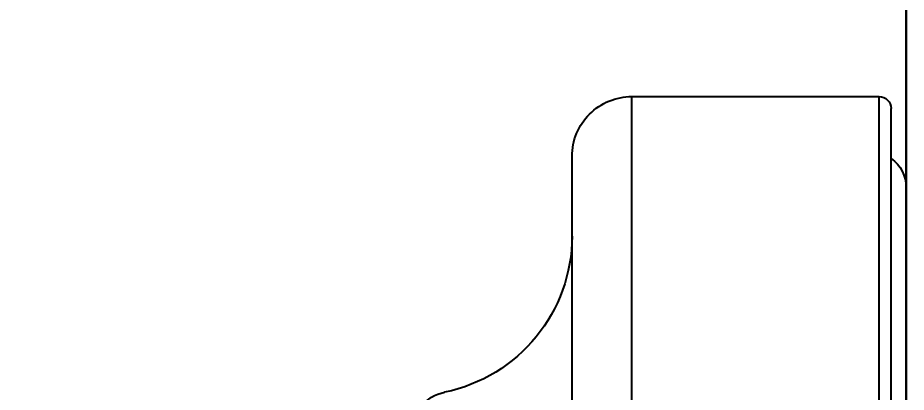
# Model space of a CAD drawing. Header units: inches. Extents: x 50354 to 53215, y -7830 to -6529.
# Drawn here: x 50825.142 to 50826.019, y -6814.542 to -6814.172 of the extents above; entities that cross this region are included whole.
import ezdxf

# ---------------------------------------------------------------- set-up
doc = ezdxf.new("R2010")
doc.units = ezdxf.units.IN
doc.header["$MEASUREMENT"] = 0
doc.header["$PDMODE"] = 2
doc.layers.add('FUNITURE', color=7, linetype='Continuous', lineweight=15, true_color=0x7d7673)
doc.layers.add('wall', color=7, linetype='Continuous', lineweight=30)
doc.layers.add('XR_ID 1F_FUR$0$A-SANI-FIX', color=134, linetype='Continuous')
doc.styles.get("Standard").update_dxf_attribs({"font": 'ARLRDBD.TTF', "height": 3})
doc.dimstyles.get("Standard").update_dxf_attribs({"dimtxt": 3, "dimasz": 4, "dimexe": 0, "dimexo": 0, "dimgap": 0, "dimtad": 0, "dimdec": 1, "dimzin": 3, "dimdsep": 46, "dimlunit": 4, "dimtxsty": 'Standard', "dimblk": 'OBLIQUE', "dimcen": 0, "dimclrd": 69, "dimclre": 251, "dimclrt": 7, "dimadec": 0, "dimazin": 0, "dimtfac": 0.65, "dimtdec": 1, "dimtofl": 0, "dimtmove": 0, "dimatfit": 3, "dimldrblk": 'OPEN30', "dimfxl": 1, "dimfrac": 1, "dimtolj": 1, "dimtzin": 0, "dimlwd": 15, "dimlwe": 5, "dimarcsym": 1})

# ---------------------------------------------------------------- blocks, each defined once
blk = doc.blocks.new('XR_ID 1F_FUR$0$XR_1F FURN$0$A$C698E198A')
at = {"linetype": 'Continuous'}
for p, q in [((18.215, 0), (-18.215, 0)), ((-20.2, -0.38), (20.2, -0.38)), ((-20.5, -0.68), (20.5, -0.68)), ((20.5, -6.88), (20.5, -0.68)), ((-20.5, -6.88), (20.5, -6.88)), ((-19, -8.38), (19, -8.38))]:
    blk.add_line(p, q, dxfattribs=at)
for centre, radius, start, end in [((18.215, -0.89), 0.89, 35.0066, 90), ((20.2, -0.68), 0.3, 0, 90), ((19, -6.88), 1.5, 270, 0), ((17, -12.38), 4, 90, 168.463), ((12.101, -11.38), 1, 270, 348.463)]:
    blk.add_arc(centre, radius, start, end, dxfattribs=at)
blk = doc.blocks.new('_Oblique')
at = {"color": 0, "linetype": 'ByBlock', "lineweight": -2}
blk.add_line((-0.5, -0.5), (0.5, 0.5), dxfattribs=at)
blk = doc.blocks.new('*D171')
at = {"layer": 'Defpoints', "color": 0, "ltscale": 20, "transparency": 16777216}
for p in [(50810.20279, -6802.97013), (50826.01931, -6802.97013), (50826.01931, -6822.55013)]:
    blk.add_point(p, dxfattribs=at)
at = {"layer": 'FUNITURE', "color": 251, "lineweight": 5, "ltscale": 20, "transparency": 16777216}
for p, q in [((50826.01931, -6802.97013), (50810.20279, -6802.97013)), ((50826.01931, -6822.55013), (50810.20279, -6822.55013))]:
    blk.add_line(p, q, dxfattribs=at)
at = {"layer": 'FUNITURE', "color": 69, "lineweight": 15, "ltscale": 20, "transparency": 16777216}
for p, q in [((50810.20279, -6802.97013), (50810.20279, -6806.85404)), ((50810.20279, -6822.55013), (50810.20279, -6818.66621))]:
    blk.add_line(p, q, dxfattribs=at)
at = {"layer": 'FUNITURE', "color": 69, "lineweight": 15, "ltscale": 20, "transparency": 16777216, "xscale": 4, "yscale": 4, "zscale": 4}
for p, rotation in [((50810.20279, -6802.97013), 90), ((50810.20279, -6822.55013), 270)]:
    blk.add_blockref('_Oblique', p, dxfattribs=dict(at, rotation=rotation))
at = {"layer": 'FUNITURE', "color": 7, "ltscale": 20, "transparency": 16777216, "insert": (50810.20279, -6812.76013), "char_height": 3, "attachment_point": 5, "rotation": 90}
blk.add_mtext('\\A1;1\'-7{\\H0.65x;\\S1#2;}"', dxfattribs=at)
blk = doc.blocks.new('_Open30')
at = {"color": 0, "linetype": 'ByBlock', "lineweight": -2}
for p, q in [((-1, 0.26795), (0, 0)), ((0, 0), (-1, -0.26795)), ((0, 0), (-1, 0))]:
    blk.add_line(p, q, dxfattribs=at)

msp = doc.modelspace()

# ---------------------------------------------------------------- linework, layer by layer
at = {"layer": 'wall', "color": 3}
msp.add_lwpolyline([(50748.43931, -6783.97013), (50826.01931, -6783.97013), (50826.01931, -6822.55013), (50797.43931, -6822.55013), (50797.43931, -6830.05013), (50748.43931, -6830.05013), (50748.43931, -6812.41013)], dxfattribs=at)

# ---------------------------------------------------------------- block references
at = {"layer": 'XR_ID 1F_FUR$0$A-SANI-FIX', "lineweight": 30, "xscale": -0.0393700787, "yscale": 0.0393700787, "zscale": 0.0393700787, "rotation": 270}
msp.add_blockref('XR_ID 1F_FUR$0$XR_1F FURN$0$A$C698E198A', (50826.01931, -6815.05674), dxfattribs=at)

# ---------------------------------------------------------------- dimensions: what is measured, and where the dimension line sits
at = {"layer": 'FUNITURE', "ltscale": 20}
dim = msp.add_linear_dim(base=(50810.20279, -6802.97013), p1=(50826.01931, -6822.55013), p2=(50826.01931, -6802.97013), angle=90, dimstyle='Standard', dxfattribs=at)
dim.commit()
dim.dimension.update_dxf_attribs({"geometry": '*D171', "text_midpoint": (50810.20279, -6812.76013)})

doc.saveas('drawing.dxf')
